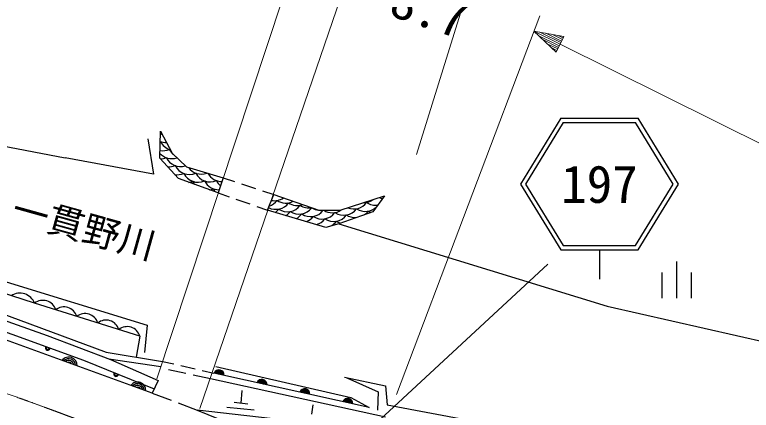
# Model space of a CAD drawing. Units: millimetres, scale not verified. Extents: x 40000 to 680000, y 20000 to 380000.
# Drawn here: x 445604 to 495918, y 292481 to 319506 of the extents above; entities that cross this region are included whole.
import ezdxf
from ezdxf.enums import TextEntityAlignment as Align

# ---------------------------------------------------------------- set-up
doc = ezdxf.new("R2010")
doc.units = ezdxf.units.MM
doc.header["$LTSCALE"] = 1000
doc.linetypes.add('CHAIN', pattern=[18.5, 12, -1.5, 3.5, -1.5])
for name, color, linetype, lineweight in [('M-BGD', 7, 'Continuous', 25), ('M-BMK', 2, 'CHAIN', 13), ('M-STR-HTXT', 7, 'Continuous', 13), ('M-STR-STRC', 7, 'Continuous', 25)]:
    doc.layers.add(name, color=color, linetype=linetype, lineweight=lineweight)
doc.styles.add('ＭＳ ゴシック', font='')
doc.styles.get('ＭＳ ゴシック').set_extended_font_data('MS Gothic')

msp = doc.modelspace()

# ---------------------------------------------------------------- linework, layer by layer
at = {"layer": 'M-BGD'}
for p, q in [((455512, 309698), (455560, 311541)), ((455560, 311541), (456349, 310037)), ((454707, 311027), (455089, 308607)), ((456349, 310037), (457331, 309103)), ((455089, 308607), (449056, 309725)), ((456781, 308307), (455512, 309698)), ((457331, 309103), (459842, 308364)), ((459498, 307329), (456781, 308307)), ((459842, 308364), (459498, 307329)), ((459842, 308364), (460622, 308107)), ((461097, 307951), (462047, 307639)), ((462522, 307483), (463303, 307227)), ((459498, 307329), (460242, 307070)), ((462876, 306155), (463303, 307227)), ((463303, 307227), (466367, 306143)), ((467831, 306143), (470869, 307125)), ((470869, 307125), (470068, 306034)), ((460715, 306906), (461659, 306578)), ((462132, 306414), (462876, 306155)), ((466866, 304979), (462876, 306155)), ((466367, 306143), (467831, 306143)), ((470068, 306034), (467741, 305222)), ((467741, 305222), (466866, 304979)), ((467741, 305222), (486074, 299583)), ((490835, 300145), (490835, 302645)), ((489835, 300145), (489835, 301895)), ((491835, 300145), (491835, 301895)), ((439442, 300538), (447827, 297594)), ((443443, 299578), (451854, 296449)), ((486074, 299583), (503029, 295739)), ((447827, 297594), (452154, 295953)), ((454153, 297547), (453904, 296115)), ((451854, 296449), (455688, 295824)), ((452036, 295998), (455583, 295462)), ((452154, 295953), (455404, 294505)), ((455688, 295824), (456468, 295645)), ((456955, 295534), (457930, 295311)), ((459340, 295478), (468572, 293364)), ((456112, 295263), (457298, 295008)), ((457787, 294903), (458973, 294649)), ((458417, 295199), (459197, 295020)), ((469819, 292671), (459197, 295020)), ((455404, 294505), (454993, 293654)), ((458973, 294649), (470939, 292043)), ((468140, 294736), (470930, 294154)), ((468296, 294703), (470433, 293744)), ((470930, 294154), (471051, 292844)), ((454993, 293654), (456299, 293160)), ((461066, 292957), (461152, 293834)), ((468572, 293364), (469819, 292671)), ((470433, 293744), (470396, 292486)), ((456767, 292984), (458073, 292491)), ((461536, 292908), (460596, 293006)), ((465907, 292210), (465985, 292843)), ((471051, 292844), (499329, 287593)), ((468237, 291338), (458073, 292491)), ((458073, 292491), (459525, 291890)), ((461966, 292483), (460087, 292680))]:
    msp.add_line(p, q, dxfattribs=at)
for points in [[(437372, 314805), (444145, 310656), (449056, 309725)], [(436525, 305746), (444399, 301428), (454644, 298295), (454475, 296432)], [(454153, 297547), (446964, 299793), (443771, 300818), (441371, 301974), (435895, 304539)], [(432776, 302087), (443071, 298517), (450311, 295896), (455132, 293941)], [(454993, 293654), (443708, 297755), (436424, 300119)]]:
    msp.add_lwpolyline(points, dxfattribs=at)
for centre, radius, start, end in [((456136, 312428), 1088, 237.9848, 239.7351), ((455329, 312403), 1088, 282.0186, 287.3522), ((455123, 311839), 1088, 292.6273, 293.6028), ((455931, 311864), 1088, 249.0623, 271.5882), ((456533, 311326), 1088, 206.3972, 253.2278), ((456328, 310762), 1088, 222.0895, 288.4383), ((455726, 311300), 1088, 259.4213, 293.6028), ((457135, 310787), 1088, 206.3972, 229.9911), ((455520, 310737), 1088, 271.865, 293.6028), ((456930, 310224), 1088, 206.3972, 286.9572), ((456122, 310198), 1088, 265.9246, 293.6028), ((457532, 309685), 1088, 206.3972, 293.6028), ((458339, 309710), 1088, 216.4782, 290.6828), ((456725, 309660), 1088, 259.2467, 293.6028), ((458134, 309147), 1088, 206.3972, 293.6028), ((458942, 309172), 1088, 206.3972, 293.6028), ((459749, 309197), 1088, 208.9311, 270.4481), ((457327, 309121), 1088, 279.2137, 293.6028), ((458736, 308608), 1088, 206.3972, 220.6265), ((459544, 308634), 1088, 206.3972, 271.402), ((460351, 308659), 1088, 206.3972, 230.594), ((458736, 308608), 1088, 279.7637, 293.6028), ((460146, 308095), 1088, 206.3972, 220.0857), ((463336, 307888), 1088, 259.6242, 304.8174), ((470930, 308009), 1088, 246.9643, 259.4968), ((463440, 307297), 1088, 242.9278, 323.6028), ((462650, 307462), 1088, 287.9513, 323.6028), ((464127, 307723), 1088, 236.3972, 297.4627), ((464231, 307132), 1088, 236.3972, 323.6028), ((464917, 307558), 1088, 236.3972, 289.0865), ((465708, 307392), 1088, 236.3972, 278.751), ((468767, 307322), 1088, 248.0075, 323.6028), ((469453, 307748), 1088, 268.8728, 306.9647), ((470244, 307583), 1088, 236.3972, 279.1474), ((462754, 306871), 1088, 306.7104, 323.6028), ((463544, 306706), 1088, 302.2882, 323.6028), ((465022, 306967), 1088, 236.3972, 322.9719), ((465812, 306802), 1088, 236.3972, 322.7375), ((466499, 307227), 1088, 239.1242, 261.9325), ((466603, 306636), 1088, 236.3972, 323.6028), ((466499, 307227), 1088, 265.484, 274.516), ((467290, 307062), 1088, 237.67, 304.7691), ((468080, 306897), 1088, 236.3972, 323.6028), ((469557, 307157), 1088, 236.3972, 315.4869), ((468871, 306732), 1088, 305.7066, 323.6028), ((470348, 306992), 1088, 236.3972, 247.3716), ((464335, 306541), 1088, 297.5428, 323.6028), ((465126, 306376), 1088, 292.3481, 323.6028), ((465917, 306211), 1088, 286.4842, 323.6028), ((467394, 306471), 1088, 236.3972, 323.6028), ((468871, 306732), 1088, 236.3972, 270.7722), ((466707, 306045), 1088, 300.4499, 323.6028), ((468184, 306306), 1088, 236.3972, 249.4733), ((445959, 299403), 1079, 21.2055, 123.2131), ((447532, 299083), 909, 16.6987, 128.6006), ((448969, 298634), 909, 16.6987, 128.6006), ((450407, 298185), 909, 16.6987, 128.6006), ((451844, 297735), 909, 16.6987, 128.6006), ((453282, 297286), 909, 16.6987, 128.6006), ((447854, 296739), 156, 143.841, 356.3614), ((447854, 296739), 125, 139.6139, 0.5885), ((447854, 296739), 100, 134.1567, 6.0457), ((447854, 296739), 100, 134.1567, 6.0457), ((447854, 296739), 100, 134.1567, 6.0457), ((447854, 296739), 100, 134.1567, 6.0457), ((449293, 295536), 578, 357.9723, 142.0818), ((449293, 295536), 462, 2.6792, 137.3749), ((449293, 295536), 347, 10.9252, 129.1289), ((449293, 295536), 231, 30.4052, 109.6489), ((452522, 294952), 156, 141.6589, 354.1793), ((452522, 294952), 125, 137.4317, 358.4064), ((452522, 294952), 100, 131.9746, 3.8636), ((452522, 294952), 100, 131.9746, 3.8636), ((452522, 294952), 100, 131.9746, 3.8636), ((452522, 294952), 100, 131.9746, 3.8636), ((459555, 294886), 354, 356.326, 158.7312), ((459555, 294886), 283, 358.5501, 156.5072), ((459555, 294886), 212, 2.2964, 152.7609), ((459555, 294886), 142, 10.0081, 145.0491), ((459555, 294886), 100, 20.3258, 134.7315), ((459555, 294886), 100, 20.3258, 134.7315), ((453992, 293828), 578, 357.9723, 142.0818), ((462484, 294238), 354, 356.326, 158.7312), ((462484, 294238), 283, 358.5501, 156.5072), ((462484, 294238), 212, 2.2964, 152.7609), ((462484, 294238), 142, 10.0081, 145.0491), ((462484, 294238), 100, 20.3258, 134.7315), ((462484, 294238), 100, 20.3258, 134.7315), ((453992, 293828), 462, 2.6792, 137.3749), ((453992, 293828), 347, 10.9252, 129.1289), ((453992, 293828), 231, 30.4052, 109.6489), ((465413, 293590), 354, 356.326, 158.7312), ((465413, 293590), 283, 358.5501, 156.5072), ((465413, 293590), 212, 2.2964, 152.7609), ((465413, 293590), 142, 10.0081, 145.0491), ((465413, 293590), 100, 20.3258, 134.7315), ((465413, 293590), 100, 20.3258, 134.7315), ((468342, 292942), 354, 356.326, 158.7312), ((468342, 292942), 283, 358.5501, 156.5072), ((468342, 292942), 212, 2.2964, 152.7609), ((468342, 292942), 142, 10.0081, 145.0491), ((468342, 292942), 100, 20.3258, 134.7315), ((468342, 292942), 100, 20.3258, 134.7315)]:
    msp.add_arc(centre, radius, start, end, dxfattribs=at)
at = {"layer": 'M-BMK'}
msp.add_open_spline([(366637, 308036), (368726, 308013), (369272, 308001), (370959, 307949), (373297, 307877), (374605, 307806), (376939, 307657), (379421, 307498), (380813, 307420), (383290, 307194), (388029, 306763), (390682, 306482), (395402, 305878), (399997, 305290), (402572, 304935), (407124, 304078), (411256, 303300), (413548, 302749), (417638, 301778), (421046, 300969), (422948, 300487), (426333, 299589), (428708, 298959), (430039, 298607), (432390, 297893), (435604, 296916), (437382, 296295), (440556, 295193), (444317, 293888), (446426, 293163), (450148, 291752), (454850, 289969), (456368, 289299), (462061, 286872)], degree=3, knots=[0, 0, 0, 0, 1, 1, 1, 2, 2, 2, 3, 3, 3, 4, 4, 4, 5, 5, 5, 6, 6, 6, 7, 7, 7, 8, 8, 8, 9, 9, 9, 10, 10, 10, 11, 11, 11, 11], dxfattribs=at)
at = {"layer": 'M-STR-HTXT'}
for p, q in [((455312, 294619), (465754, 326164)), ((458258, 292598), (469380, 325092)), ((473061, 309946), (476918, 322363)), ((471679, 293548), (481466, 319440)), ((481065, 318381), (482589, 316953)), ((481065, 318381), (483123, 318028)), ((481065, 318381), (482856, 317491)), ((482803, 317383), (481370, 318095)), ((482910, 317598), (481477, 318310)), ((481889, 318240), (482963, 317705)), ((483017, 317813), (482300, 318169)), ((482589, 316953), (483123, 318028)), ((482712, 318098), (483070, 317920)), ((481675, 317810), (482750, 317276)), ((482696, 317168), (481980, 317524)), ((482856, 317491), (515678, 301175)), ((482284, 317239), (482643, 317061))]:
    msp.add_line(p, q, dxfattribs=at)
at = {"layer": 'M-STR-STRC'}
for p, q in [((482910, 312436), (480147, 307936)), ((483078, 312136), (480499, 307936)), ((482910, 312436), (488183, 312436)), ((483078, 312136), (488015, 312136)), ((490594, 307936), (488015, 312136)), ((490947, 307936), (488183, 312436)), ((480147, 307936), (482910, 303436)), ((480499, 307936), (483078, 303736)), ((488015, 303736), (490594, 307936)), ((488183, 303436), (490947, 307936)), ((482910, 303436), (488183, 303436)), ((483078, 303736), (488015, 303736)), ((485547, 303436), (485547, 301436)), ((468102, 289585), (482023, 302466))]:
    msp.add_line(p, q, dxfattribs=at)

# ---------------------------------------------------------------- texts
at = {"layer": 'M-BGD', "style": 'ＭＳ ゴシック'}
msp.add_text('一貫野川', height=1833, rotation=344.465, dxfattribs=at).set_placement((450329, 304982), align=Align.MIDDLE_CENTER)
at = {"layer": 'M-STR-HTXT', "style": 'ＭＳ ゴシック'}
msp.add_text('L=8.7', height=2566, rotation=341.251, dxfattribs=at).set_placement((467499, 319897), align=Align.BOTTOM_LEFT)
at = {"layer": 'M-STR-STRC', "style": 'ＭＳ ゴシック'}
msp.add_text('197', height=2566, dxfattribs=at).set_placement((485547, 307936), align=Align.MIDDLE_CENTER)

doc.saveas('drawing.dxf')
